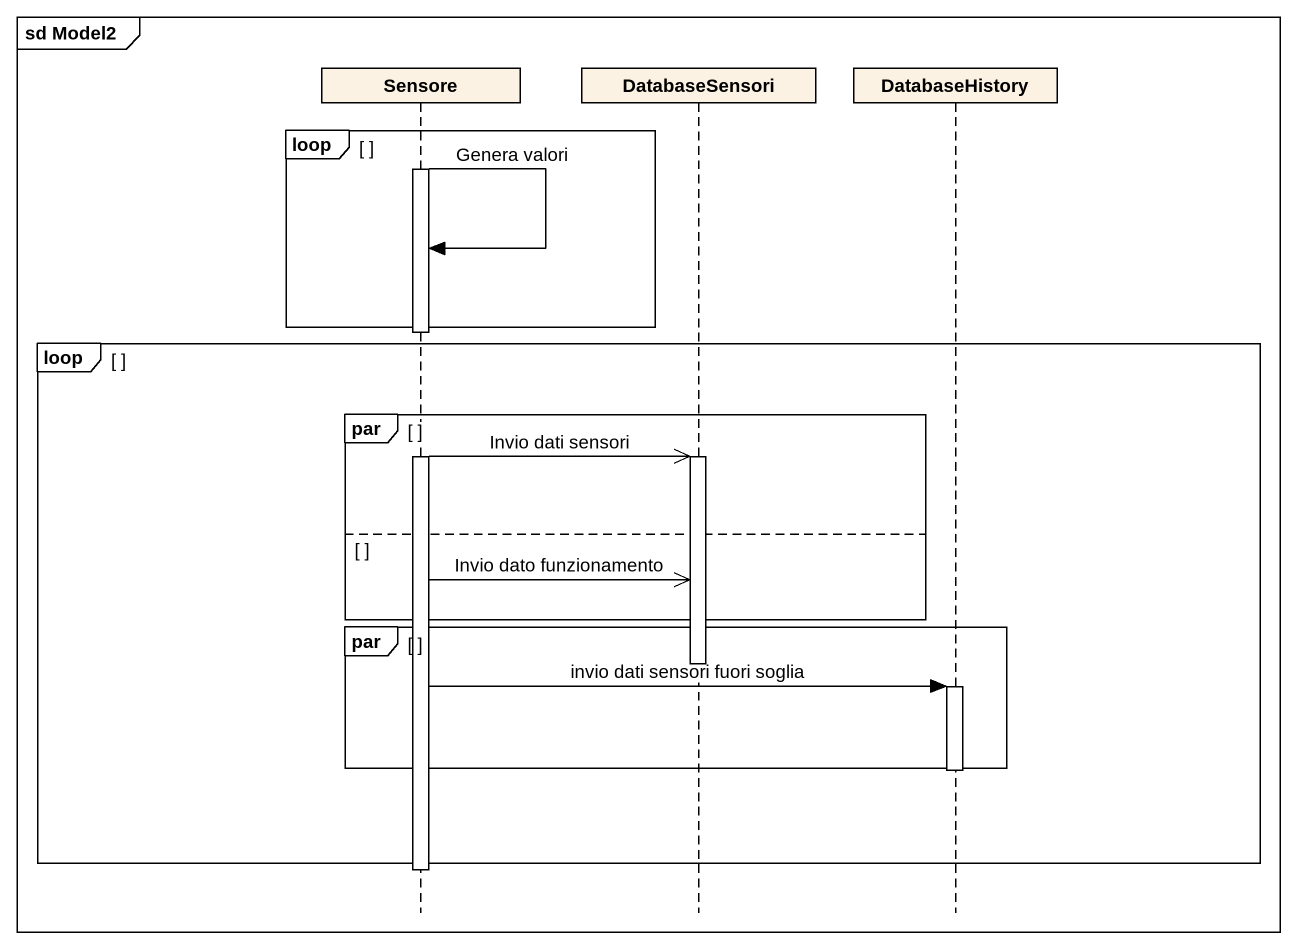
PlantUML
@startuml
mainframe sd Model2
hide footbox
participant Sensore
participant DatabaseSensori
participant DatabaseHistory

loop
  activate Sensore
  Sensore -> Sensore : Genera valori
end
loop
  par
    Sensore ->> DatabaseSensori : Invio dati sensori
    activate DatabaseSensori
  else
    Sensore ->> DatabaseSensori : Invio dato funzionamento
  end
  par
    deactivate DatabaseSensori
    Sensore -> DatabaseHistory : invio dati sensori fuori soglia
    activate DatabaseHistory
  end
  deactivate DatabaseHistory
end
deactivate Sensore
@enduml
